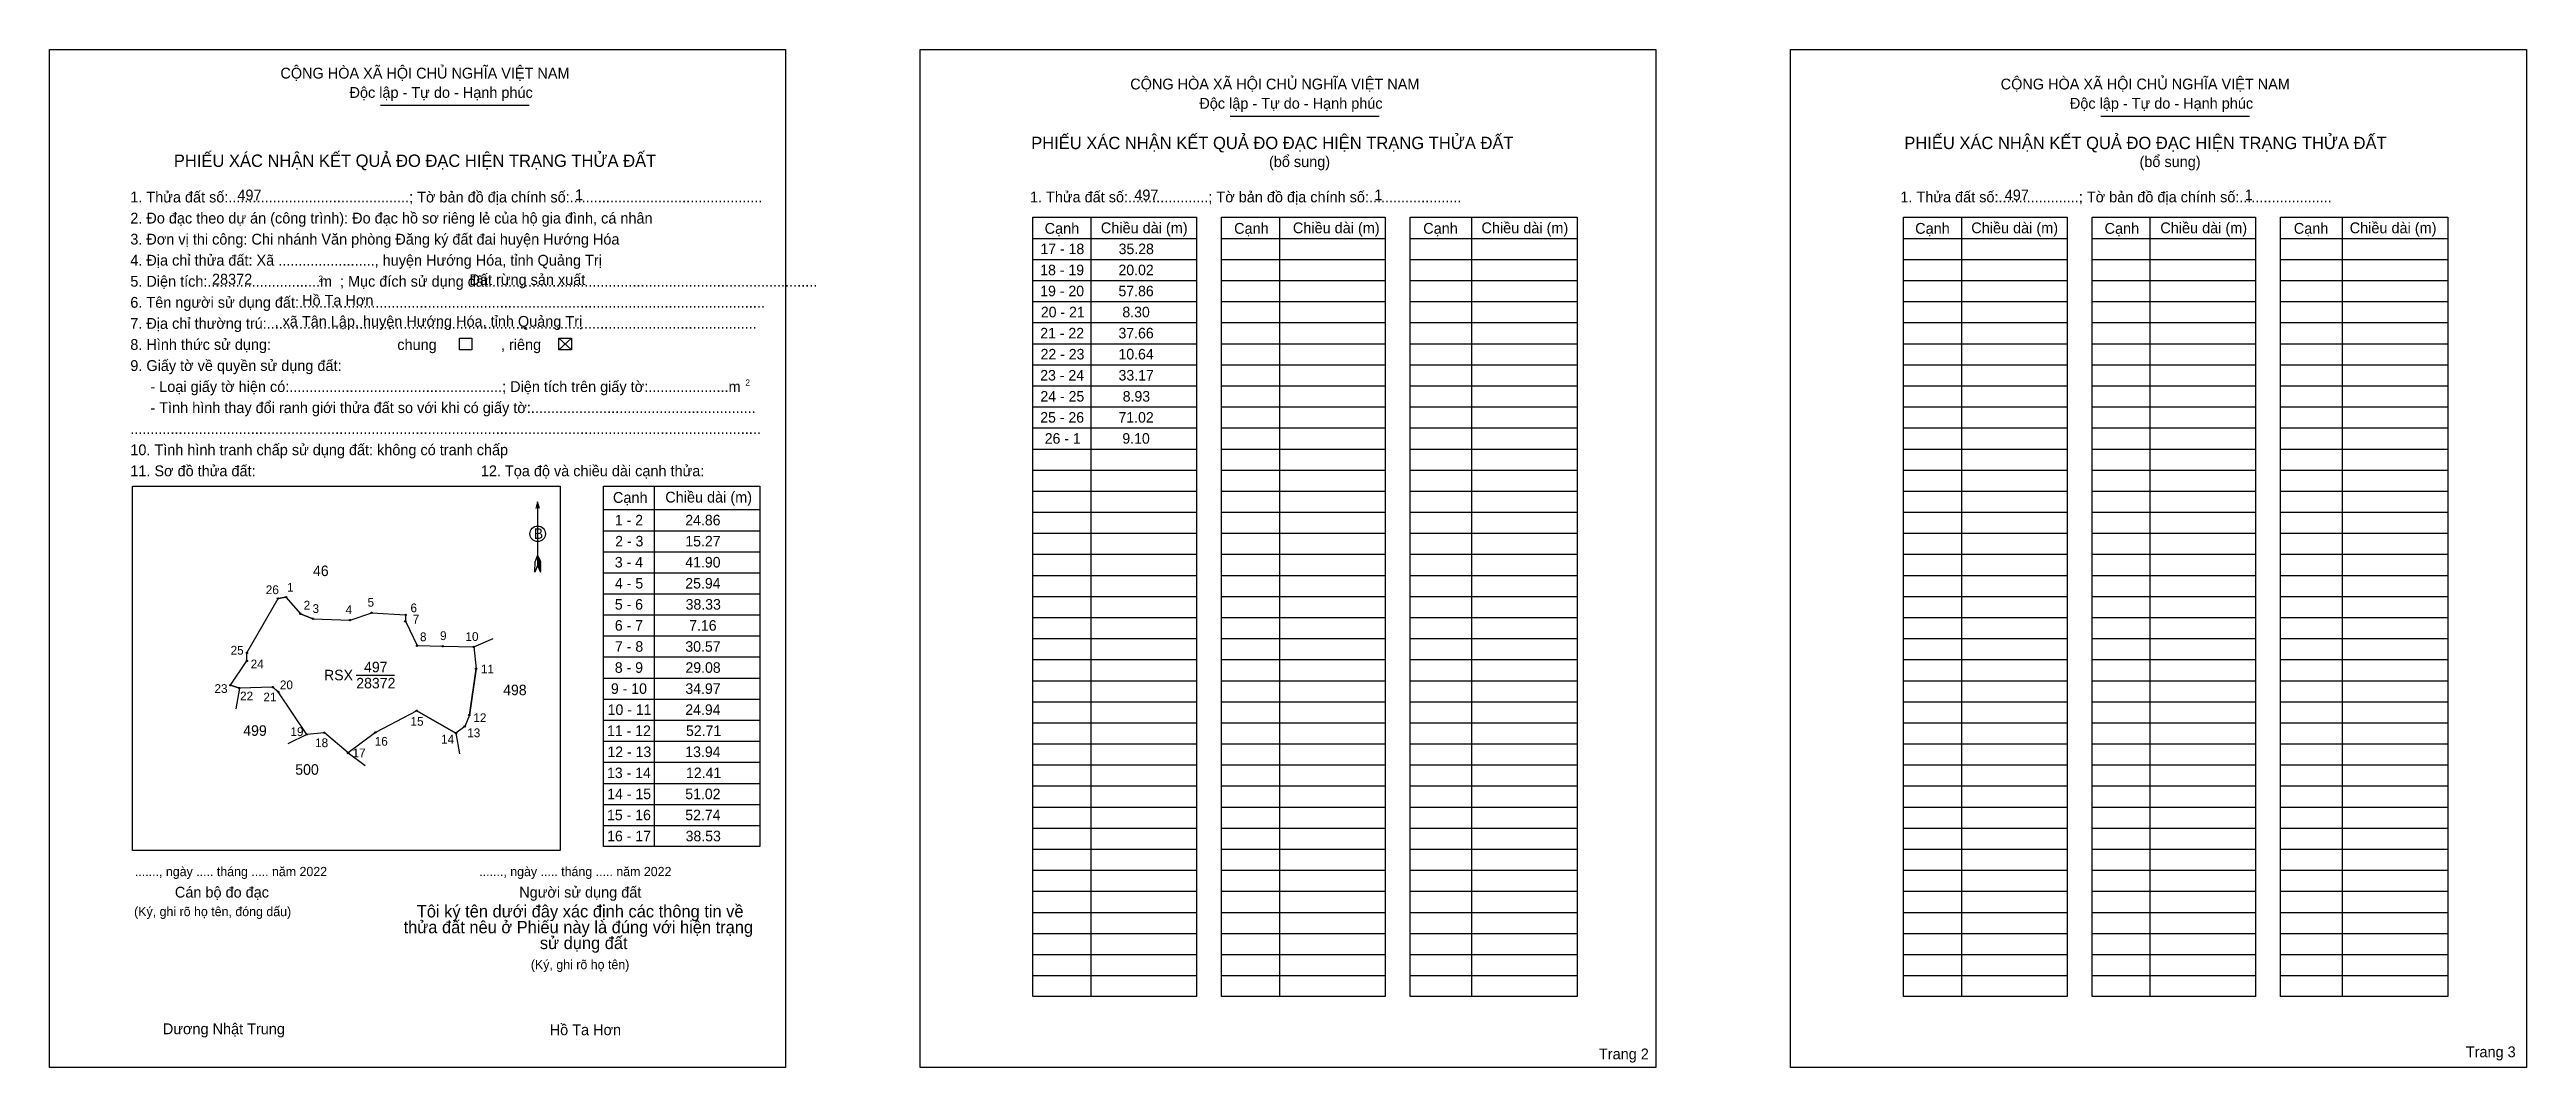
# Model space of a CAD drawing. Extents: x 544044 to 546843, y 1838812 to 1839963.
import ezdxf

# ---------------------------------------------------------------- set-up
doc = ezdxf.new("R2010")
doc.units = 0
for name, color, linetype in [('Level 1', 7, 'Continuous'), ('Level 10', 7, 'Continuous'), ('Level 11', 7, 'Continuous'), ('Level 13', 7, 'Continuous'), ('Level 2', 7, 'Continuous'), ('Level 25', 7, 'Continuous'), ('Level 27', 7, 'Continuous'), ('Level 36', 7, 'Continuous'), ('Level 48', 7, 'Continuous'), ('Level 50', 7, 'Continuous'), ('Level 52', 7, 'Continuous'), ('Level 55', 7, 'Continuous'), ('Level 6', 7, 'Continuous'), ('Level 9', 7, 'Continuous')]:
    doc.layers.add(name, color=color, linetype=linetype)

msp = doc.modelspace()

# ---------------------------------------------------------------- linework, layer by layer
at = {"layer": 'Level 1'}
for p, q in [((544044, 1839962.7), (544044, 1839962.7)), ((545027.7, 1839962.7), (545027.7, 1839962.7)), ((544418, 1839899.7), (544586.1, 1839899.7)), ((545378.2, 1839887.5), (545546.4, 1839887.5)), ((546361.9, 1839887.5), (546530.1, 1839887.5)), ((545155.3, 1839749.3), (545340.2, 1839749.3)), ((545220.8, 1839773.1), (545220.8, 1838892.6)), ((545368.4, 1839749.3), (545553.2, 1839749.3)), ((545433.8, 1839773.1), (545433.8, 1838892.6)), ((545581.4, 1839749.3), (545770.2, 1839749.3)), ((545650.9, 1839773.1), (545650.9, 1838892.6)), ((546139, 1839749.3), (546323.8, 1839749.3)), ((546204.4, 1839773.1), (546204.4, 1838892.6)), ((546352, 1839749.3), (546536.9, 1839749.3)), ((546417.5, 1839773.1), (546417.5, 1838892.6)), ((546565.1, 1839749.3), (546753.9, 1839749.3)), ((546634.5, 1839773.1), (546634.5, 1838892.6)), ((545155.3, 1839725.5), (545340.2, 1839725.5)), ((545368.4, 1839725.5), (545553.2, 1839725.5)), ((545581.4, 1839725.5), (545770.2, 1839725.5)), ((546139, 1839725.5), (546323.8, 1839725.5)), ((546352, 1839725.5), (546536.9, 1839725.5)), ((546565.1, 1839725.5), (546753.9, 1839725.5)), ((545155.3, 1839701.7), (545340.2, 1839701.7)), ((545368.4, 1839701.7), (545553.2, 1839701.7)), ((545581.4, 1839701.7), (545770.2, 1839701.7)), ((546139, 1839701.7), (546323.8, 1839701.7)), ((546352, 1839701.7), (546536.9, 1839701.7)), ((546565.1, 1839701.7), (546753.9, 1839701.7)), ((545155.3, 1839677.9), (545340.2, 1839677.9)), ((545368.4, 1839677.9), (545553.2, 1839677.9)), ((545581.4, 1839677.9), (545770.2, 1839677.9)), ((546139, 1839677.9), (546323.8, 1839677.9)), ((546352, 1839677.9), (546536.9, 1839677.9)), ((546565.1, 1839677.9), (546753.9, 1839677.9)), ((544619.5, 1839636.5), (544633.8, 1839623.2)), ((544619.5, 1839623.2), (544633.8, 1839636.5)), ((545155.3, 1839654.1), (545340.2, 1839654.1)), ((545368.4, 1839654.1), (545553.2, 1839654.1)), ((545581.4, 1839654.1), (545770.2, 1839654.1)), ((546139, 1839654.1), (546323.8, 1839654.1)), ((546352, 1839654.1), (546536.9, 1839654.1)), ((546565.1, 1839654.1), (546753.9, 1839654.1)), ((545155.3, 1839630.3), (545340.2, 1839630.3)), ((545368.4, 1839630.3), (545553.2, 1839630.3)), ((545581.4, 1839630.3), (545770.2, 1839630.3)), ((546139, 1839630.3), (546323.8, 1839630.3)), ((546352, 1839630.3), (546536.9, 1839630.3)), ((546565.1, 1839630.3), (546753.9, 1839630.3)), ((545155.3, 1839606.5), (545340.2, 1839606.5)), ((545155.3, 1839582.7), (545340.2, 1839582.7)), ((545368.4, 1839606.5), (545553.2, 1839606.5)), ((545368.4, 1839582.7), (545553.2, 1839582.7)), ((545581.4, 1839606.5), (545770.2, 1839606.5)), ((545581.4, 1839582.7), (545770.2, 1839582.7)), ((546139, 1839606.5), (546323.8, 1839606.5)), ((546139, 1839582.7), (546323.8, 1839582.7)), ((546352, 1839606.5), (546536.9, 1839606.5)), ((546352, 1839582.7), (546536.9, 1839582.7)), ((546565.1, 1839606.5), (546753.9, 1839606.5)), ((546565.1, 1839582.7), (546753.9, 1839582.7)), ((545155.3, 1839558.9), (545340.2, 1839558.9)), ((545368.4, 1839558.9), (545553.2, 1839558.9)), ((545581.4, 1839558.9), (545770.2, 1839558.9)), ((546139, 1839558.9), (546323.8, 1839558.9)), ((546352, 1839558.9), (546536.9, 1839558.9)), ((546565.1, 1839558.9), (546753.9, 1839558.9)), ((545155.3, 1839535.1), (545340.2, 1839535.1)), ((545368.4, 1839535.1), (545553.2, 1839535.1)), ((545581.4, 1839535.1), (545770.2, 1839535.1)), ((546139, 1839535.1), (546323.8, 1839535.1)), ((546352, 1839535.1), (546536.9, 1839535.1)), ((546565.1, 1839535.1), (546753.9, 1839535.1)), ((545155.3, 1839511.3), (545340.2, 1839511.3)), ((545368.4, 1839511.3), (545553.2, 1839511.3)), ((545581.4, 1839511.3), (545770.2, 1839511.3)), ((546139, 1839511.3), (546323.8, 1839511.3)), ((546352, 1839511.3), (546536.9, 1839511.3)), ((546565.1, 1839511.3), (546753.9, 1839511.3)), ((544137.7, 1839469.3), (544137.7, 1839469.3)), ((544727.1, 1839469.4), (544727.1, 1839062.1)), ((545155.3, 1839487.5), (545340.2, 1839487.5)), ((545368.4, 1839487.5), (545553.2, 1839487.5)), ((545581.4, 1839487.5), (545770.2, 1839487.5)), ((546139, 1839487.5), (546323.8, 1839487.5)), ((546352, 1839487.5), (546536.9, 1839487.5)), ((546565.1, 1839487.5), (546753.9, 1839487.5)), ((544595.6, 1839451.5), (544595.6, 1839379.5)), ((544670, 1839442.8), (544846.5, 1839442.8)), ((545155.3, 1839463.7), (545340.2, 1839463.7)), ((545368.4, 1839463.7), (545553.2, 1839463.7)), ((545581.4, 1839463.7), (545770.2, 1839463.7)), ((546139, 1839463.7), (546323.8, 1839463.7)), ((546352, 1839463.7), (546536.9, 1839463.7)), ((546565.1, 1839463.7), (546753.9, 1839463.7)), ((544670, 1839419), (544846.5, 1839419)), ((545155.3, 1839439.9), (545340.2, 1839439.9)), ((545155.3, 1839416.1), (545340.2, 1839416.1)), ((545368.4, 1839439.9), (545553.2, 1839439.9)), ((545368.4, 1839416.1), (545553.2, 1839416.1)), ((545581.4, 1839439.9), (545770.2, 1839439.9)), ((545581.4, 1839416.1), (545770.2, 1839416.1)), ((546139, 1839439.9), (546323.8, 1839439.9)), ((546139, 1839416.1), (546323.8, 1839416.1)), ((546352, 1839439.9), (546536.9, 1839439.9)), ((546352, 1839416.1), (546536.9, 1839416.1)), ((546565.1, 1839439.9), (546753.9, 1839439.9)), ((546565.1, 1839416.1), (546753.9, 1839416.1)), ((544592.5, 1839372.2), (544592.6, 1839384.1)), ((544595.6, 1839391.4), (544592.6, 1839384.1)), ((544595.6, 1839391.4), (544598.7, 1839384.1)), ((544595.6, 1839390.4), (544598.7, 1839383)), ((544595.6, 1839389.4), (544598.7, 1839382)), ((544595.6, 1839388.3), (544598.7, 1839380.9)), ((544595.6, 1839387.3), (544598.7, 1839379.8)), ((544595.6, 1839386.2), (544598.7, 1839378.8)), ((544595.6, 1839385.2), (544598.7, 1839377.7)), ((544595.6, 1839384.2), (544598.8, 1839376.6)), ((544598.8, 1839372.2), (544598.7, 1839384.1)), ((544670, 1839395.2), (544846.5, 1839395.2)), ((545155.3, 1839392.3), (545340.2, 1839392.3)), ((545368.4, 1839392.3), (545553.2, 1839392.3)), ((545581.4, 1839392.3), (545770.2, 1839392.3)), ((546139, 1839392.3), (546323.8, 1839392.3)), ((546352, 1839392.3), (546536.9, 1839392.3)), ((546565.1, 1839392.3), (546753.9, 1839392.3)), ((544595.6, 1839379.5), (544592.5, 1839372.2)), ((544595.6, 1839383.1), (544598.8, 1839375.6)), ((544595.6, 1839382.1), (544598.8, 1839374.5)), ((544595.6, 1839381.1), (544598.8, 1839373.5)), ((544595.6, 1839379.5), (544598.8, 1839372.2)), ((544670, 1839371.5), (544846.5, 1839371.5)), ((545155.3, 1839368.5), (545340.2, 1839368.5)), ((545368.4, 1839368.5), (545553.2, 1839368.5)), ((545581.4, 1839368.5), (545770.2, 1839368.5)), ((546139, 1839368.5), (546323.8, 1839368.5)), ((546352, 1839368.5), (546536.9, 1839368.5)), ((546565.1, 1839368.5), (546753.9, 1839368.5)), ((544670, 1839347.7), (544846.5, 1839347.7)), ((545155.3, 1839344.7), (545340.2, 1839344.7)), ((545368.4, 1839344.7), (545553.2, 1839344.7)), ((545581.4, 1839344.7), (545770.2, 1839344.7)), ((546139, 1839344.7), (546323.8, 1839344.7)), ((546352, 1839344.7), (546536.9, 1839344.7)), ((546565.1, 1839344.7), (546753.9, 1839344.7)), ((544670, 1839323.9), (544846.5, 1839323.9)), ((544670, 1839300.1), (544846.5, 1839300.1)), ((545155.3, 1839320.9), (545340.2, 1839320.9)), ((545368.4, 1839320.9), (545553.2, 1839320.9)), ((545581.4, 1839320.9), (545770.2, 1839320.9)), ((546139, 1839320.9), (546323.8, 1839320.9)), ((546352, 1839320.9), (546536.9, 1839320.9)), ((546565.1, 1839320.9), (546753.9, 1839320.9)), ((544670, 1839276.3), (544846.5, 1839276.3)), ((545155.3, 1839297.1), (545340.2, 1839297.1)), ((545155.3, 1839273.3), (545340.2, 1839273.3)), ((545368.4, 1839297.1), (545553.2, 1839297.1)), ((545368.4, 1839273.3), (545553.2, 1839273.3)), ((545581.4, 1839297.1), (545770.2, 1839297.1)), ((545581.4, 1839273.3), (545770.2, 1839273.3)), ((546139, 1839297.1), (546323.8, 1839297.1)), ((546139, 1839273.3), (546323.8, 1839273.3)), ((546352, 1839297.1), (546536.9, 1839297.1)), ((546352, 1839273.3), (546536.9, 1839273.3)), ((546565.1, 1839297.1), (546753.9, 1839297.1)), ((546565.1, 1839273.3), (546753.9, 1839273.3)), ((544670, 1839252.5), (544846.5, 1839252.5)), ((545155.3, 1839249.5), (545340.2, 1839249.5)), ((545368.4, 1839249.5), (545553.2, 1839249.5)), ((545581.4, 1839249.5), (545770.2, 1839249.5)), ((546139, 1839249.5), (546323.8, 1839249.5)), ((546352, 1839249.5), (546536.9, 1839249.5)), ((546565.1, 1839249.5), (546753.9, 1839249.5)), ((544670, 1839228.7), (544846.5, 1839228.7)), ((545155.3, 1839225.7), (545340.2, 1839225.7)), ((545368.4, 1839225.7), (545553.2, 1839225.7)), ((545581.4, 1839225.7), (545770.2, 1839225.7)), ((546139, 1839225.7), (546323.8, 1839225.7)), ((546352, 1839225.7), (546536.9, 1839225.7)), ((546565.1, 1839225.7), (546753.9, 1839225.7)), ((544670, 1839204.9), (544846.5, 1839204.9)), ((545155.3, 1839201.9), (545340.2, 1839201.9)), ((545368.4, 1839201.9), (545553.2, 1839201.9)), ((545581.4, 1839201.9), (545770.2, 1839201.9)), ((546139, 1839201.9), (546323.8, 1839201.9)), ((546352, 1839201.9), (546536.9, 1839201.9)), ((546565.1, 1839201.9), (546753.9, 1839201.9)), ((544670, 1839181.1), (544846.5, 1839181.1)), ((545155.3, 1839178.1), (545340.2, 1839178.1)), ((545368.4, 1839178.1), (545553.2, 1839178.1)), ((545581.4, 1839178.1), (545770.2, 1839178.1)), ((546139, 1839178.1), (546323.8, 1839178.1)), ((546352, 1839178.1), (546536.9, 1839178.1)), ((546565.1, 1839178.1), (546753.9, 1839178.1)), ((544670, 1839157.3), (544846.5, 1839157.3)), ((544670, 1839133.5), (544846.5, 1839133.5)), ((545155.3, 1839154.3), (545340.2, 1839154.3)), ((545368.4, 1839154.3), (545553.2, 1839154.3)), ((545581.4, 1839154.3), (545770.2, 1839154.3)), ((546139, 1839154.3), (546323.8, 1839154.3)), ((546352, 1839154.3), (546536.9, 1839154.3)), ((546565.1, 1839154.3), (546753.9, 1839154.3)), ((544670, 1839109.7), (544846.5, 1839109.7)), ((545155.3, 1839130.5), (545340.2, 1839130.5)), ((545155.3, 1839106.7), (545340.2, 1839106.7)), ((545368.4, 1839130.5), (545553.2, 1839130.5)), ((545368.4, 1839106.7), (545553.2, 1839106.7)), ((545581.4, 1839130.5), (545770.2, 1839130.5)), ((545581.4, 1839106.7), (545770.2, 1839106.7)), ((546139, 1839130.5), (546323.8, 1839130.5)), ((546139, 1839106.7), (546323.8, 1839106.7)), ((546352, 1839130.5), (546536.9, 1839130.5)), ((546352, 1839106.7), (546536.9, 1839106.7)), ((546565.1, 1839130.5), (546753.9, 1839130.5)), ((546565.1, 1839106.7), (546753.9, 1839106.7)), ((544670, 1839085.9), (544846.5, 1839085.9)), ((545155.3, 1839082.9), (545340.2, 1839082.9)), ((545368.4, 1839082.9), (545553.2, 1839082.9)), ((545581.4, 1839082.9), (545770.2, 1839082.9)), ((546139, 1839082.9), (546323.8, 1839082.9)), ((546352, 1839082.9), (546536.9, 1839082.9)), ((546565.1, 1839082.9), (546753.9, 1839082.9)), ((544621.1, 1839057.5), (544621.1, 1839057.5)), ((545155.3, 1839059.1), (545340.2, 1839059.1)), ((545368.4, 1839059.1), (545553.2, 1839059.1)), ((545581.4, 1839059.1), (545770.2, 1839059.1)), ((546139, 1839059.1), (546323.8, 1839059.1)), ((546352, 1839059.1), (546536.9, 1839059.1)), ((546565.1, 1839059.1), (546753.9, 1839059.1)), ((545155.3, 1839035.3), (545340.2, 1839035.3)), ((545368.4, 1839035.3), (545553.2, 1839035.3)), ((545581.4, 1839035.3), (545770.2, 1839035.3)), ((546139, 1839035.3), (546323.8, 1839035.3)), ((546352, 1839035.3), (546536.9, 1839035.3)), ((546565.1, 1839035.3), (546753.9, 1839035.3)), ((545155.3, 1839011.5), (545340.2, 1839011.5)), ((545368.4, 1839011.5), (545553.2, 1839011.5)), ((545581.4, 1839011.5), (545770.2, 1839011.5)), ((546139, 1839011.5), (546323.8, 1839011.5)), ((546352, 1839011.5), (546536.9, 1839011.5)), ((546565.1, 1839011.5), (546753.9, 1839011.5)), ((545155.3, 1838987.7), (545340.2, 1838987.7)), ((545368.4, 1838987.7), (545553.2, 1838987.7)), ((545581.4, 1838987.7), (545770.2, 1838987.7)), ((546139, 1838987.7), (546323.8, 1838987.7)), ((546352, 1838987.7), (546536.9, 1838987.7)), ((546565.1, 1838987.7), (546753.9, 1838987.7)), ((545155.3, 1838963.9), (545340.2, 1838963.9)), ((545155.3, 1838940.1), (545340.2, 1838940.1)), ((545368.4, 1838963.9), (545553.2, 1838963.9)), ((545368.4, 1838940.1), (545553.2, 1838940.1)), ((545581.4, 1838963.9), (545770.2, 1838963.9)), ((545581.4, 1838940.1), (545770.2, 1838940.1)), ((546139, 1838963.9), (546323.8, 1838963.9)), ((546139, 1838940.1), (546323.8, 1838940.1)), ((546352, 1838963.9), (546536.9, 1838963.9)), ((546352, 1838940.1), (546536.9, 1838940.1)), ((546565.1, 1838963.9), (546753.9, 1838963.9)), ((546565.1, 1838940.1), (546753.9, 1838940.1)), ((545155.3, 1838916.4), (545340.2, 1838916.4)), ((545368.4, 1838916.4), (545553.2, 1838916.4)), ((545581.4, 1838916.4), (545770.2, 1838916.4)), ((546139, 1838916.4), (546323.8, 1838916.4)), ((546352, 1838916.4), (546536.9, 1838916.4)), ((546565.1, 1838916.4), (546753.9, 1838916.4)), ((544875.7, 1838812.4), (544875.7, 1838812.4)), ((545859.3, 1838812.4), (545859.3, 1838812.4))]:
    msp.add_line(p, q, dxfattribs=at)
for points in [[(545155.3, 1839773.1), (545340.2, 1839773.1), (545340.2, 1838892.6), (545155.3, 1838892.6)], [(545368.4, 1839773.1), (545553.2, 1839773.1), (545553.2, 1838892.6), (545368.4, 1838892.6)], [(545581.4, 1839773.1), (545770.2, 1839773.1), (545770.2, 1838892.6), (545581.4, 1838892.6)], [(546139, 1839773.1), (546323.8, 1839773.1), (546323.8, 1838892.6), (546139, 1838892.6)], [(546352, 1839773.1), (546536.9, 1839773.1), (546536.9, 1838892.6), (546352, 1838892.6)], [(546565.1, 1839773.1), (546753.9, 1839773.1), (546753.9, 1838892.6), (546565.1, 1838892.6)], [(544137.7, 1839469.3), (544621.1, 1839469.3), (544621.1, 1839057.5), (544137.7, 1839057.5)], [(544670, 1839469.4), (544846.5, 1839469.4), (544846.5, 1839062.1), (544670, 1839062.1)]]:
    msp.add_lwpolyline(points, close=True, dxfattribs=at)
msp.add_lwpolyline([(544597.7, 1839443.9), (544595.6, 1839451.5), (544593.6, 1839443.9)], dxfattribs=at)
msp.add_circle((544595.6, 1839415.5), 8.78, dxfattribs=at)
at = {"layer": 'Level 10'}
msp.add_lwpolyline([(544296.1, 1839242.3), (544258.5, 1839241.1), (544248.4, 1839244.4), (544267, 1839271.8), (544267, 1839280.8), (544302.2, 1839342.4), (544311.2, 1839343.9), (544327.6, 1839325.2), (544341.7, 1839319.4), (544383.6, 1839317.9), (544408.2, 1839326.2), (544446.4, 1839323.8), (544446.1, 1839316.6), (544459.4, 1839289.1), (544488.4, 1839288.4), (544523.4, 1839287.7), (544526, 1839262.9), (544518.4, 1839210.7), (544513.2, 1839197.8), (544503.3, 1839190.3), (544458.9, 1839215.5), (544412.2, 1839191), (544381.4, 1839167.8), (544354.6, 1839190.7), (544334.7, 1839188.8), (544302.4, 1839236.8)], close=True, dxfattribs=at)
at = {"layer": 'Level 11'}
for centre in [(544302.2, 1839342.4), (544311.2, 1839343.9), (544327.6, 1839325.2), (544341.7, 1839319.4), (544383.6, 1839317.9), (544408.2, 1839326.2), (544446.1, 1839316.6), (544446.4, 1839323.8), (544267, 1839280.8), (544267, 1839271.8), (544459.4, 1839289.1), (544488.4, 1839288.4), (544523.4, 1839287.7), (544248.4, 1839244.4), (544526, 1839262.9), (544258.5, 1839241.1), (544296.1, 1839242.3), (544296.1, 1839242.3), (544302.4, 1839236.8), (544458.9, 1839215.5), (544334.7, 1839188.8), (544354.6, 1839190.7), (544412.2, 1839191), (544503.3, 1839190.3), (544513.2, 1839197.8), (544518.4, 1839210.7), (544381.4, 1839167.8)]:
    msp.add_circle(centre, 0.793, dxfattribs=at)
at = {"layer": 'Level 2'}
for points in [[(544044, 1839962.7), (544875.7, 1839962.7), (544875.7, 1838812.4), (544044, 1838812.4)], [(545027.7, 1839962.7), (545859.3, 1839962.7), (545859.3, 1838812.4), (545027.7, 1838812.4)], [(546011.3, 1839962.7), (546842.9, 1839962.7), (546842.9, 1838812.4), (546011.3, 1838812.4)]]:
    msp.add_lwpolyline(points, close=True, dxfattribs=at)
at = {"layer": 'Level 25'}
for p, q in [((544311.2, 1839343.9), (544302.2, 1839342.4)), ((544341.7, 1839319.4), (544327.6, 1839325.2)), ((544488.4, 1839288.4), (544523.4, 1839287.7)), ((544248.4, 1839244.4), (544258.5, 1839241.1)), ((544518.4, 1839210.7), (544526, 1839262.9)), ((544458.9, 1839215.5), (544503.3, 1839190.3))]:
    msp.add_line(p, q, dxfattribs=at)
at = {"layer": 'Level 27'}
for p, q in [((544523.4, 1839287.7), (544545.2, 1839297.1)), ((544258.5, 1839241.1), (544254.7, 1839217.6)), ((544334.7, 1839188.8), (544313.4, 1839178.1)), ((544503.3, 1839190.3), (544507.2, 1839166.8)), ((544381.4, 1839167.8), (544400.6, 1839153.6))]:
    msp.add_line(p, q, dxfattribs=at)
at = {"layer": 'Level 50'}
for points in [[(544507.1, 1839636.5), (544521.4, 1839636.5), (544521.4, 1839623.2), (544507.1, 1839623.2)], [(544619.5, 1839636.5), (544633.8, 1839636.5), (544633.8, 1839623.2), (544619.5, 1839623.2)]]:
    msp.add_lwpolyline(points, close=True, dxfattribs=at)
at = {"layer": 'Level 9'}
msp.add_line((544390.6, 1839255.8), (544433.8, 1839255.8), dxfattribs=at)

# ---------------------------------------------------------------- texts
at = {"layer": 'Level 1'}
for s, height, p in [('CỘNG HÒA XÃ HỘI CHỦ NGHĨA VIỆT NAM', 12.216, (544304.9, 1839929.9)), ('Độc lập - Tự do - Hạnh phúc', 12.216, (544383, 1839908.1)), ('CỘNG HÒA XÃ HỘI CHỦ NGHĨA VIỆT NAM', 12.216, (545265.2, 1839917.6)), ('CỘNG HÒA XÃ HỘI CHỦ NGHĨA VIỆT NAM', 12.216, (546248.8, 1839917.6)), ('Độc lập - Tự do - Hạnh phúc', 12.216, (545343.3, 1839895.8)), ('Độc lập - Tự do - Hạnh phúc', 12.216, (546327, 1839895.8)), ('PHIẾU XÁC NHẬN KẾT QUẢ ĐO ĐẠC HIỆN TRẠNG THỬA ĐẤT', 13.963, (545153.3, 1839850.2)), ('PHIẾU XÁC NHẬN KẾT QUẢ ĐO ĐẠC HIỆN TRẠNG THỬA ĐẤT', 13.963, (546139.9, 1839850.2)), ('PHIẾU XÁC NHẬN KẾT QUẢ ĐO ĐẠC HIỆN TRẠNG THỬA ĐẤT', 13.963, (544184.5, 1839830.1)), ('(bổ sung)', 12.22, (545422, 1839829.9)), ('(bổ sung)', 12.22, (546405.7, 1839829.9)), ('2. Đo đạc theo dự án (công trình): Đo đạc hồ sơ riêng lẻ của hộ gia đình, cá nhân', 12.216, (544135.3, 1839766.1)), ('1. Thửa đất số:.............................................; Tờ bản đồ địa chính số:................................................', 12.2159, (544135.3, 1839789.9)), ('1. Thửa đất số:....................; Tờ bản đồ địa chính số:.......................', 12.216, (545151.9, 1839790)), ('1. Thửa đất số:....................; Tờ bản đồ địa chính số:.......................', 12.216, (546135.5, 1839790)), ('3. Đơn vị thi công: Chi nhánh Văn phòng Đăng ký đất đai huyện Hướng Hóa', 12.216, (544135.3, 1839742.3)), ('Cạnh', 12.22, (545168.5, 1839754.5)), ('Chiều dài (m)', 12.216, (545232, 1839755.1)), ('Cạnh', 12.22, (545382.6, 1839754.5)), ('Chiều dài (m)', 12.216, (545449, 1839755.1)), ('Cạnh', 12.22, (545596.3, 1839754.5)), ('Chiều dài (m)', 12.216, (545662.1, 1839755.1)), ('Cạnh', 12.22, (546152.2, 1839754.5)), ('Chiều dài (m)', 12.216, (546215.6, 1839755.1)), ('Cạnh', 12.22, (546366.2, 1839754.5)), ('Chiều dài (m)', 12.216, (546429.2, 1839755.1)), ('Cạnh', 12.22, (546580, 1839754.5)), ('Chiều dài (m)', 12.216, (546643.2, 1839755.1)), ('4. Địa chỉ thửa đất: Xã ........................, huyện Hướng Hóa, tỉnh Quảng Trị', 12.216, (544135.3, 1839718.5)), ('5. Diện tích:............................m  ; Mục đích sử dụng đất:.................................................................................', 12.2159, (544135.3, 1839694.7)), ('2', 6.98, (544347.9, 1839700.3)), ('6. Tên người sử dụng đất:....................................................................................................................', 12.2159, (544135.3, 1839670.9)), ('7. Địa chỉ thường trú:..........................................................................................................................', 12.2159, (544135.3, 1839647.1)), ('chung                , riêng', 12.216, (544437, 1839623.2)), ('9. Giấy tờ về quyền sử dụng đất:', 12.216, (544135.3, 1839599.5)), ('     - Loại giấy tờ hiện có:.....................................................; Diện tích trên giấy tờ:....................m', 12.2159, (544135.3, 1839575.7)), ('2', 6.98, (544830.3, 1839582.9)), ('     - Tình hình thay đổi ranh giới thửa đất so với khi có giấy tờ:........................................................', 12.2159, (544135.3, 1839551.9)), ('.............................................................................................................................................................', 12.2159, (544135.3, 1839528.1)), ('10. Tình hình tranh chấp sử dụng đất: không có tranh chấp', 12.216, (544135.3, 1839504.3)), ('11. Sơ đồ thửa đất:', 12.216, (544135.3, 1839480.5)), ('12. Tọa độ và chiều dài cạnh thửa:', 12.216, (544531.4, 1839480.5)), ('Cạnh', 12.22, (544680.7, 1839450.4)), ('Chiều dài (m)', 12.216, (544739.8, 1839450.8)), ('B', 11.9, (544591.2, 1839409.7)), ('......., ngày ..... tháng ..... năm 2022', 10.471, (544140.5, 1839028.6)), ('......., ngày ..... tháng ..... năm 2022', 10.471, (544529.6, 1839028.6)), ('(Ký, ghi rõ họ tên, đóng dấu)', 10.471, (544139.6, 1838983.4)), ('Cán bộ đo đạc', 12.216, (544185.7, 1839004.4)), ('Tôi ký tên dưới đây xác định các thông tin về', 13.882, (544459, 1838982)), ('Người sử dụng đất', 12.216, (544574.8, 1839004.4)), ('thửa đất nêu ở Phiếu này là đúng với hiện trạng', 13.882, (544444.1, 1838964.1)), ('sử dụng đất', 13.882, (544598.1, 1838946.2)), ('(Ký, ghi rõ họ tên)', 10.471, (544587.9, 1838923.5)), ('Dương Nhật Trung', 12.216, (544172.1, 1838850)), ('Trang 2', 12.22, (545794.9, 1838821.6)), ('Trang 3', 12.22, (546774.4, 1838824))]:
    msp.add_text(s, height=height, dxfattribs=at).set_placement(p)
at = {"layer": 'Level 13'}
for s, p in [('RSX', (544354.2, 1839249.9)), ('28372', (544390.6, 1839240.8)), ('497', (544399.4, 1839259))]:
    msp.add_text(s, height=11.9, dxfattribs=at).set_placement(p)
at = {"layer": 'Level 36'}
for s, p in [('46', (544341.7, 1839367.7)), ('498', (544556.6, 1839233.1)), ('499', (544262.9, 1839187.2)), ('500', (544321.7, 1839143.2))]:
    msp.add_text(s, height=11.9, dxfattribs=at).set_placement(p)
at = {"layer": 'Level 48'}
msp.add_text('8. Hình thức sử dụng:', height=12.216, dxfattribs=at).set_placement((544135.3, 1839623.3))
at = {"layer": 'Level 52'}
for s, p in [('17 - 18', (545163.7, 1839731.5)), ('35.28', (545252.1, 1839731.5)), ('18 - 19', (545163.5, 1839707.7)), ('19 - 20', (545163.5, 1839683.9)), ('57.86', (545251.9, 1839683.9)), ('20.02', (545251.9, 1839707.7)), ('20 - 21', (545164.2, 1839660.1)), ('8.30', (545256.3, 1839660.1)), ('21 - 22', (545163.5, 1839636.3)), ('37.66', (545251.9, 1839636.3)), ('22 - 23', (545163.9, 1839612.5)), ('10.64', (545251.9, 1839612.5)), ('23 - 24', (545163.5, 1839588.7)), ('33.17', (545252, 1839588.7)), ('25 - 26', (545163.5, 1839541.1)), ('24 - 25', (545163.7, 1839564.9)), ('71.02', (545251.9, 1839541.1)), ('8.93', (545256.7, 1839564.9)), ('26 - 1', (545168.6, 1839517.3)), ('9.10', (545256.3, 1839517.3)), ('1 - 2', (544682.8, 1839425)), ('2 - 3', (544683.2, 1839401.2)), ('24.86', (544762.4, 1839425)), ('15.27', (544762.5, 1839401.2)), ('3 - 4', (544682.8, 1839377.4)), ('41.90', (544762.4, 1839377.4)), ('4 - 5', (544683, 1839353.6)), ('25.94', (544762.4, 1839353.6)), ('5 - 6', (544682.8, 1839329.8)), ('38.33', (544762.8, 1839329.8)), ('6 - 7', (544682.8, 1839306)), ('7.16', (544766.8, 1839306)), ('7 - 8', (544683, 1839282.2)), ('30.57', (544762.5, 1839282.2)), ('9 - 10', (544678.4, 1839234.6)), ('8 - 9', (544682.8, 1839258.4)), ('34.97', (544762.5, 1839234.6)), ('29.08', (544762.6, 1839258.4)), ('10 - 11', (544674.7, 1839210.8)), ('24.94', (544762.4, 1839210.8)), ('11 - 12', (544674, 1839187)), ('52.71', (544763.2, 1839187)), ('12 - 13', (544674.4, 1839163.2)), ('13.94', (544762.4, 1839163.2)), ('13 - 14', (544674, 1839139.4)), ('12.41', (544763.2, 1839139.4)), ('14 - 15', (544674.2, 1839115.6)), ('51.02', (544762.4, 1839115.6)), ('15 - 16', (544674, 1839091.8)), ('16 - 17', (544674.1, 1839068)), ('52.74', (544762.4, 1839091.8)), ('38.53', (544762.8, 1839068))]:
    msp.add_text(s, height=11.9, dxfattribs=at).set_placement(p)
at = {"layer": 'Level 55'}
for s, p in [('26', (544301.9, 1839342.4)), ('1', (544311.1, 1839343.9)), ('2', (544327.5, 1839325.2)), ('3', (544341.6, 1839319.4)), ('4', (544383.5, 1839317.9)), ('5', (544408.1, 1839326.2)), ('7', (544446, 1839316.6)), ('6', (544446.3, 1839323.8)), ('25', (544266.7, 1839280.8)), ('24', (544266.7, 1839271.8)), ('8', (544459.2, 1839289.1)), ('9', (544488.3, 1839288.4)), ('10', (544523.1, 1839287.7)), ('23', (544248.1, 1839244.4)), ('11', (544525.8, 1839262.9)), ('22', (544258.2, 1839241.1)), ('21', (544295.9, 1839242.3)), ('20', (544302.1, 1839236.8)), ('19', (544334.4, 1839188.8)), ('18', (544354.3, 1839190.7)), ('16', (544411.9, 1839191)), ('15', (544458.6, 1839215.5)), ('14', (544503, 1839190.3)), ('13', (544513, 1839197.8)), ('12', (544518.1, 1839210.7)), ('17', (544381.2, 1839167.8))]:
    msp.add_text(s, height=0.397, dxfattribs=at).set_placement(p)
at = {"layer": 'Level 6'}
for s, height, p in [('497', 12.22, (544256.3, 1839792.2)), ('1', 12.2, (544637.8, 1839792.4)), ('497', 12.22, (545269.8, 1839792.2)), ('1', 12.2, (545541.1, 1839792.3)), ('497', 12.22, (546253.4, 1839792.2)), ('1', 12.2, (546524.7, 1839792.3)), ('28372', 12.22, (544227.6, 1839697.1)), ('Đất rừng sản xuất', 12.217, (544518.6, 1839696.6)), ('Hồ Ta Hơn', 12.22, (544329.4, 1839673.2)), (', xã Tân Lập, huyện Hướng Hóa, tỉnh Quảng Trị', 12.217, (544298.3, 1839649.4)), ('Hồ Ta Hơn', 12.22, (544609.2, 1838848.9))]:
    msp.add_text(s, height=height, dxfattribs=at).set_placement(p)
at = {"layer": 'Level 9'}
for s, p in [('26', (544288.4, 1839347.3)), ('1', (544312.5, 1839350.1)), ('2', (544331.2, 1839329.9)), ('3', (544341.2, 1839326)), ('4', (544378.5, 1839324.7)), ('5', (544403.4, 1839333.1)), ('6', (544451.9, 1839326.8)), ('7', (544454.4, 1839314)), ('8', (544462.6, 1839294.1)), ('9', (544485.3, 1839295.4)), ('10', (544514, 1839294.4)), ('25', (544248.6, 1839278.9)), ('24', (544271.3, 1839263.4)), ('23', (544230.4, 1839235.6)), ('20', (544304.3, 1839239.8)), ('11', (544531.5, 1839257.7)), ('22', (544259.3, 1839227.2)), ('21', (544285.7, 1839226.1)), ('19', (544316.2, 1839186.9)), ('15', (544451.9, 1839198.6)), ('14', (544486.5, 1839178.5)), ('13', (544516, 1839185.6)), ('12', (544522.9, 1839202.7)), ('18', (544344.1, 1839174.4)), ('17', (544386.4, 1839162.9)), ('16', (544411.5, 1839176))]:
    msp.add_text(s, height=9.92, dxfattribs=at).set_placement(p)

doc.saveas('drawing.dxf')
